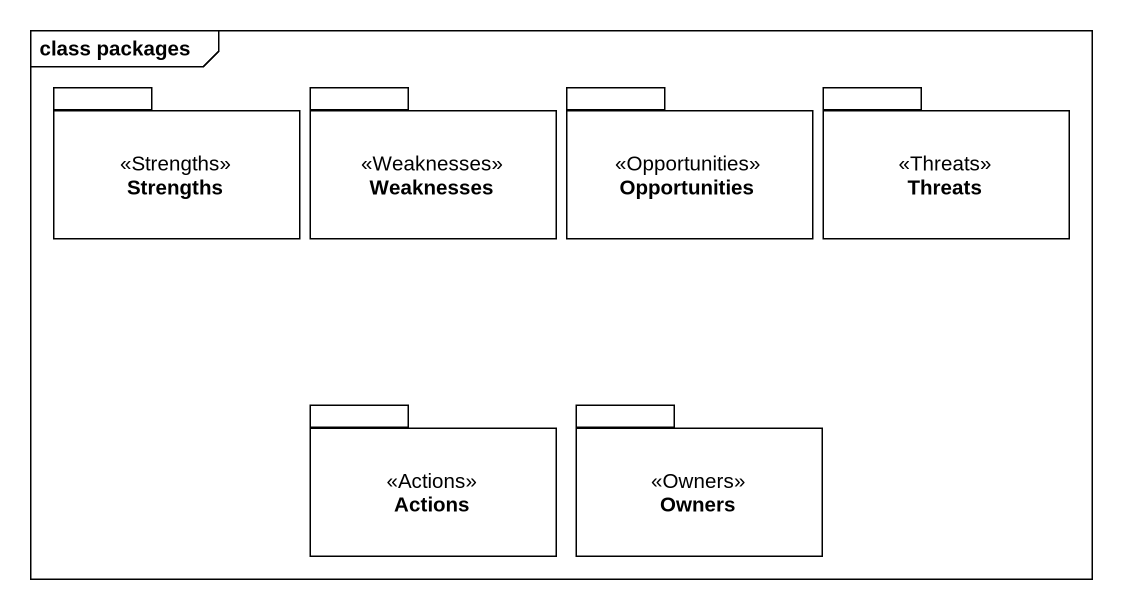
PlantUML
@startuml
mainframe class packages
package Strengths <<Strengths>> {
}
package Weaknesses <<Weaknesses>> {
}
package Opportunities <<Opportunities>> {
}
package Threats <<Threats>> {
}
package Actions <<Actions>> {
}
package Owners <<Owners>> {
}
@enduml
